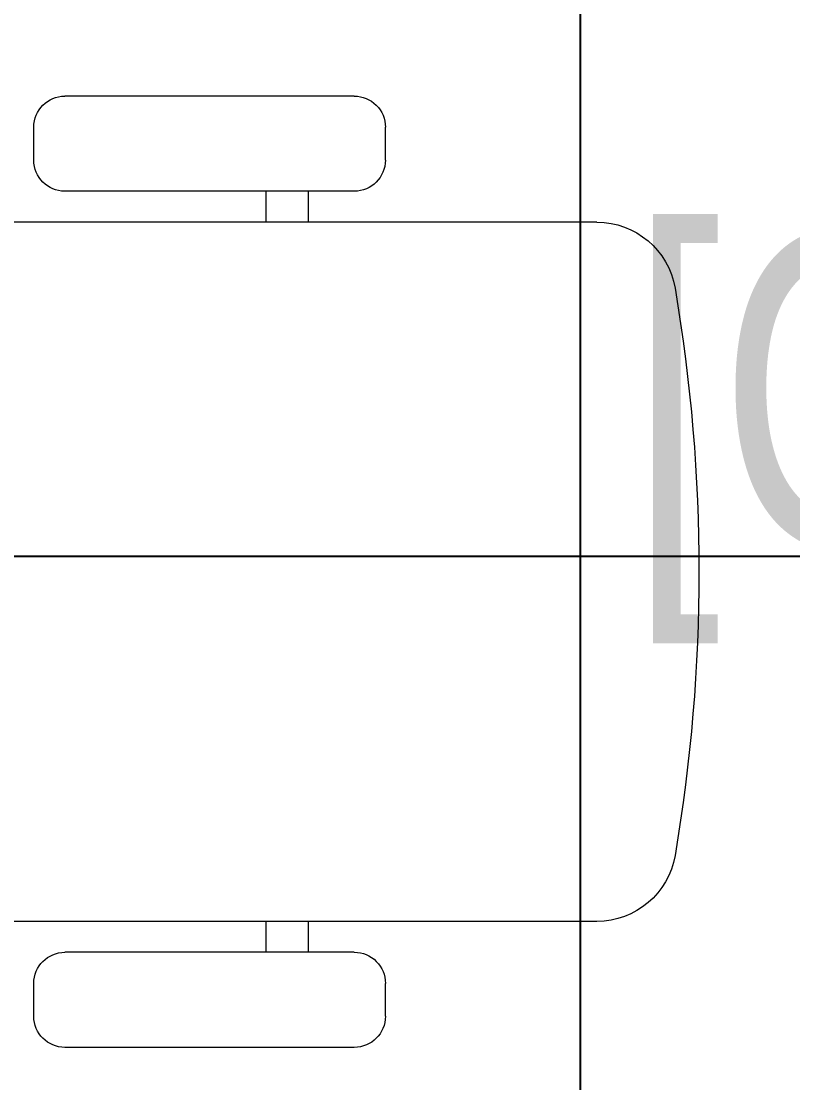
# Model space of a CAD drawing. Extents: x -178977 to 231842, y -29287 to 19916.
# Drawn here: x 20623 to 21110, y -5942 to -5273 of the extents above; entities that cross this region are included whole.
import ezdxf

# ---------------------------------------------------------------- set-up
doc = ezdxf.new("R2010")
doc.units = 0
doc.header["$LTSCALE"] = 0.25
doc.linetypes.add('DASHDOT', pattern=[25.4, 12.7, -6.35, 0, -6.35])
for name, color, linetype, lineweight in [('01-First Floor-FUR$0$72_EGR_BASE_TEXT', 252, 'Continuous', 5), ('01-First Floor-FUR$0$LOADING', 253, 'Continuous', 5), ('01-First Floor-FUR$0$NEW Wall', 166, 'Continuous', 5), ('E-LITE-CLNG-CNDT', 6, 'DASHDOT', 35)]:
    doc.layers.add(name, color=color, linetype=linetype, lineweight=lineweight)
doc.layers.add('01-First Floor-FUR$0$FALSE CEILING', color=251, linetype='Continuous')
doc.styles.add('01-First Floor-FUR$0$X3G_ENTITY_9F38', font='swisscl.ttf', dxfattribs={"height": 0.2})

# ---------------------------------------------------------------- blocks, each defined once
blk = doc.blocks.new('*X285')
at = {"color": 0}
for p, q in [((5, 3), (5, 3)), ((5, 3), (5, 3)), ((5, 3), (5, 3)), ((5, 3), (5, 3)), ((5, 3), (5, 3)), ((5, 3), (5, 3)), ((5, 3), (5, 3)), ((5, 3), (5, 3)), ((5, 3), (5, 3)), ((5, 3), (5, 3)), ((5, 3), (5, 3)), ((5, 3), (5, 3)), ((5, 3), (5, 3)), ((5, 3), (5, 3)), ((5, 3), (5, 3)), ((5, 3), (5, 3)), ((5, 3), (5, 3)), ((5, 3), (5, 3)), ((5, 3), (5, 3)), ((5, 3), (5, 3)), ((5, 3), (5, 3)), ((5, 3), (5, 3)), ((5, 3), (5, 3)), ((5, 3), (5, 3)), ((5, 3), (5, 3)), ((5, 3), (5, 3)), ((5, 3), (5, 3)), ((5, 3), (5, 3)), ((5, 3), (5, 3)), ((5, 3), (5, 3)), ((5, 3), (5, 3)), ((5, 3), (5, 3)), ((5, 3), (5, 3)), ((5, 3), (5, 3)), ((5, 3), (5, 3)), ((5, 3), (5, 3)), ((5, 3), (5, 3)), ((5, 3), (5, 3)), ((5, 3), (5, 3)), ((5, 3), (5, 3)), ((5, 3), (5, 3)), ((5, 3), (5, 3)), ((5, 3), (5, 3)), ((5, 3), (5, 3)), ((5, 3), (5, 3)), ((5, 3), (5, 3)), ((5, 3), (5, 3)), ((5, 3), (5, 3)), ((5, 3), (5, 3)), ((5, 3), (5, 3)), ((5, 3), (5, 3)), ((5, 3), (5, 3)), ((5, 3), (5, 3)), ((5, 3), (5, 3)), ((5, 3), (5, 3)), ((5, 3), (5, 3)), ((5, 3), (5, 3)), ((5, 3), (5, 3)), ((5, 3), (5, 3)), ((5, 3), (5, 3)), ((5, 3), (5, 3)), ((5, 3), (5, 3)), ((5, 3), (5, 3)), ((5, 3), (5, 3)), ((5, 3), (5, 3)), ((5, 3), (5, 3)), ((6, 3), (5, 3)), ((5, 3), (5, 3)), ((6, 3), (5, 3)), ((5, 3), (5, 3)), ((6, 3), (5, 3)), ((5, 3), (5, 3)), ((6, 3), (5, 3)), ((5, 3), (5, 3)), ((5, 3), (5, 3)), ((5, 3), (5, 3)), ((5, 3), (5, 3)), ((5, 3), (5, 3)), ((5, 3), (5, 3)), ((5, 3), (5, 3)), ((5, 3), (5, 3)), ((5, 3), (5, 3)), ((5, 3), (5, 3)), ((5, 3), (5, 3)), ((5, 3), (5, 3)), ((5, 3), (5, 3)), ((5, 3), (5, 3)), ((5, 3), (5, 3)), ((5, 3), (5, 3)), ((5, 3), (5, 3)), ((5, 3), (5, 3)), ((5, 3), (5, 3)), ((5, 3), (5, 3)), ((5, 3), (5, 3)), ((5, 3), (5, 3)), ((5, 3), (5, 3)), ((6, 3), (6, 3)), ((6, 3), (6, 3)), ((6, 3), (6, 3)), ((6, 3), (6, 3)), ((6, 3), (6, 3)), ((6, 3), (6, 3)), ((6, 3), (6, 3)), ((6, 3), (6, 3)), ((6, 3), (6, 3)), ((6, 3), (6, 3)), ((6, 3), (6, 3)), ((6, 3), (6, 3)), ((6, 3), (6, 3)), ((6, 3), (6, 3)), ((6, 3), (6, 3)), ((6, 3), (6, 3)), ((6, 3), (6, 3)), ((6, 3), (6, 3)), ((6, 3), (6, 3)), ((6, 3), (6, 3)), ((6, 3), (6, 3)), ((6, 3), (6, 3)), ((6, 3), (6, 3)), ((6, 3), (6, 3)), ((6, 3), (6, 3)), ((6, 3), (6, 3)), ((6, 3), (6, 3)), ((6, 3), (6, 3)), ((6, 3), (6, 3)), ((6, 3), (6, 3)), ((6, 3), (6, 3)), ((6, 3), (6, 3)), ((6, 3), (6, 3)), ((6, 3), (6, 3)), ((6, 3), (6, 3)), ((6, 3), (6, 3)), ((6, 3), (6, 3)), ((6, 3), (6, 3)), ((6, 3), (6, 3)), ((6, 3), (6, 3)), ((6, 3), (6, 3)), ((6, 3), (6, 3)), ((6, 3), (6, 3)), ((6, 3), (6, 3)), ((6, 3), (6, 3)), ((6, 3), (6, 3)), ((6, 3), (6, 3)), ((6, 3), (6, 3)), ((6, 3), (6, 3)), ((6, 3), (6, 3)), ((6, 3), (6, 3)), ((6, 3), (6, 3)), ((6, 3), (6, 3)), ((6, 3), (6, 3)), ((6, 3), (6, 3)), ((6, 3), (6, 3)), ((6, 3), (6, 3)), ((6, 3), (6, 3)), ((6, 3), (6, 3)), ((6, 3), (6, 3)), ((6, 3), (6, 3)), ((6, 3), (6, 3)), ((6, 3), (6, 3)), ((6, 3), (6, 3)), ((6, 3), (6, 3)), ((6, 3), (6, 3)), ((6, 3), (6, 3)), ((6, 3), (6, 3)), ((6, 3), (6, 3)), ((6, 3), (6, 3)), ((6, 3), (6, 3)), ((6, 3), (6, 3)), ((6, 3), (6, 3)), ((6, 3), (6, 3)), ((6, 3), (6, 3)), ((6, 3), (6, 3)), ((6, 3), (6, 3)), ((6, 3), (6, 3)), ((6, 3), (6, 3)), ((6, 3), (6, 3)), ((6, 3), (6, 3)), ((6, 3), (6, 3)), ((6, 3), (6, 3)), ((6, 3), (6, 3)), ((6, 3), (6, 3)), ((6, 3), (6, 3)), ((6, 3), (6, 3)), ((6, 3), (6, 3)), ((6, 3), (6, 3)), ((6, 3), (6, 3)), ((6, 3), (6, 3)), ((6, 3), (6, 3)), ((6, 3), (6, 3)), ((6, 3), (6, 3)), ((6, 3), (6, 3)), ((6, 3), (6, 3)), ((6, 3), (6, 3)), ((6, 3), (6, 3)), ((6, 3), (6, 3)), ((6, 3), (6, 3)), ((6, 3), (6, 3)), ((6, 3), (6, 3)), ((6, 3), (6, 3)), ((6, 3), (6, 3)), ((6, 3), (6, 3)), ((6, 3), (6, 3)), ((6, 3), (6, 3)), ((6, 3), (6, 3)), ((6, 3), (6, 3)), ((6, 3), (6, 3)), ((6, 3), (6, 3)), ((6, 3), (6, 3)), ((6, 3), (6, 3)), ((6, 3), (6, 3)), ((6, 3), (6, 3)), ((6, 3), (6, 3)), ((6, 3), (6, 3)), ((6, 3), (6, 3)), ((6, 3), (6, 3)), ((6, 3), (6, 3)), ((6, 3), (6, 3)), ((6, 3), (6, 3)), ((6, 3), (6, 3)), ((6, 3), (6, 3)), ((6, 3), (6, 3)), ((6, 3), (6, 3)), ((6, 3), (6, 3)), ((6, 3), (6, 3)), ((6, 3), (6, 3)), ((6, 3), (6, 3)), ((6, 3), (6, 3)), ((6, 3), (6, 3)), ((6, 3), (6, 3)), ((6, 3), (6, 3)), ((6, 3), (6, 3)), ((6, 3), (6, 3)), ((6, 3), (6, 3)), ((6, 3), (6, 3)), ((6, 3), (6, 3)), ((6, 3), (6, 3)), ((6, 3), (6, 3)), ((6, 3), (6, 3)), ((6, 3), (6, 3)), ((6, 3), (6, 3)), ((6, 3), (6, 3)), ((6, 3), (6, 3)), ((6, 3), (6, 3)), ((6, 3), (6, 3)), ((6, 3), (6, 3)), ((6, 3), (6, 3)), ((6, 3), (6, 3)), ((6, 3), (6, 3)), ((6, 3), (6, 3)), ((6, 3), (6, 3)), ((6, 3), (6, 3)), ((6, 3), (6, 3)), ((6, 3), (6, 3)), ((6, 3), (6, 3)), ((6, 3), (6, 3)), ((6, 3), (6, 3)), ((6, 3), (6, 3)), ((6, 3), (6, 3)), ((6, 3), (6, 3)), ((6, 3), (6, 3)), ((6, 3), (6, 3)), ((6, 3), (6, 3)), ((6, 3), (6, 3)), ((6, 3), (6, 3)), ((6, 3), (6, 3)), ((6, 3), (6, 3)), ((6, 3), (6, 3)), ((6, 3), (6, 3)), ((6, 3), (6, 3)), ((6, 3), (6, 3)), ((6, 3), (6, 3)), ((6, 3), (6, 3)), ((6, 3), (6, 3)), ((6, 3), (6, 3)), ((6, 3), (6, 3)), ((6, 3), (6, 3)), ((6, 3), (6, 3)), ((6, 3), (6, 3)), ((6, 3), (6, 3)), ((6, 3), (6, 3)), ((6, 3), (6, 3)), ((6, 3), (6, 3)), ((6, 3), (6, 3)), ((6, 3), (6, 3)), ((6, 3), (6, 3)), ((6, 3), (6, 3)), ((6, 3), (6, 3)), ((6, 3), (6, 3)), ((6, 3), (6, 3)), ((6, 3), (6, 3)), ((6, 3), (6, 3)), ((6, 3), (6, 3)), ((6, 3), (6, 3)), ((6, 3), (6, 3)), ((6, 3), (6, 3)), ((6, 3), (6, 3)), ((6, 3), (6, 3)), ((6, 3), (6, 3)), ((6, 3), (6, 3)), ((6, 3), (6, 3)), ((6, 3), (5, 3)), ((6, 3), (5, 3)), ((6, 3), (5, 3)), ((6, 3), (5, 3)), ((6, 3), (5, 3)), ((6, 3), (6, 3)), ((6, 3), (6, 3)), ((6, 3), (6, 3)), ((6, 3), (6, 3)), ((6, 3), (6, 3)), ((6, 3), (6, 3)), ((6, 3), (6, 3)), ((6, 3), (6, 3)), ((6, 3), (6, 3)), ((6, 3), (6, 3)), ((6, 3), (6, 3)), ((6, 3), (6, 3)), ((6, 3), (6, 3)), ((6, 3), (6, 3)), ((6, 3), (6, 3)), ((6, 3), (6, 3)), ((6, 3), (6, 3)), ((6, 3), (6, 3)), ((6, 3), (6, 3)), ((6, 3), (6, 3)), ((6, 3), (6, 3)), ((6, 3), (6, 3)), ((6, 3), (6, 3)), ((6, 3), (6, 3)), ((6, 3), (6, 3)), ((6, 3), (6, 3)), ((6, 3), (6, 3)), ((6, 3), (6, 3)), ((6, 3), (6, 3)), ((6, 3), (6, 3)), ((6, 3), (6, 3)), ((6, 3), (6, 3)), ((6, 3), (6, 3)), ((6, 3), (6, 3)), ((6, 3), (6, 3)), ((6, 3), (6, 3)), ((6, 3), (6, 3)), ((6, 3), (6, 3)), ((6, 3), (6, 3)), ((6, 3), (6, 3)), ((6, 3), (6, 3)), ((6, 3), (6, 3)), ((6, 3), (6, 3)), ((6, 3), (6, 3)), ((6, 3), (6, 3)), ((6, 3), (6, 3)), ((6, 3), (6, 3)), ((6, 3), (6, 3)), ((6, 3), (6, 3)), ((6, 3), (6, 3)), ((6, 3), (6, 3)), ((6, 3), (6, 3)), ((6, 3), (6, 3)), ((6, 3), (6, 3)), ((6, 3), (6, 3)), ((6, 3), (6, 3)), ((6, 3), (6, 3)), ((6, 3), (6, 3)), ((6, 3), (6, 3)), ((6, 3), (6, 3)), ((6, 3), (6, 3)), ((6, 3), (6, 3)), ((6, 3), (6, 3)), ((6, 3), (6, 3)), ((6, 3), (6, 3)), ((6, 3), (6, 3)), ((6, 3), (6, 3)), ((6, 3), (6, 3)), ((6, 3), (6, 3)), ((6, 3), (6, 3)), ((6, 3), (6, 3)), ((6, 3), (6, 3)), ((6, 3), (6, 3)), ((6, 3), (6, 3)), ((6, 3), (6, 3)), ((6, 3), (6, 3)), ((6, 3), (6, 3)), ((6, 3), (6, 3)), ((6, 3), (6, 3)), ((6, 3), (6, 3)), ((6, 3), (6, 3)), ((6, 3), (6, 3)), ((6, 3), (6, 3)), ((6, 3), (6, 3)), ((6, 3), (6, 3)), ((6, 3), (6, 3)), ((6, 3), (6, 3)), ((6, 3), (6, 3)), ((6, 3), (6, 3)), ((6, 3), (6, 3)), ((6, 3), (6, 3)), ((6, 3), (6, 3)), ((6, 3), (6, 3)), ((6, 3), (6, 3)), ((6, 3), (6, 3)), ((6, 3), (6, 3)), ((6, 3), (6, 3)), ((6, 3), (6, 3)), ((6, 3), (6, 3)), ((6, 3), (6, 3)), ((6, 3), (6, 3)), ((6, 3), (6, 3)), ((6, 3), (6, 3)), ((6, 3), (6, 3)), ((6, 3), (6, 3)), ((6, 3), (6, 3)), ((6, 3), (6, 3)), ((6, 3), (6, 3)), ((6, 3), (6, 3)), ((6, 3), (6, 3)), ((6, 3), (6, 3)), ((6, 3), (6, 3)), ((6, 3), (6, 3)), ((6, 3), (6, 3)), ((6, 3), (6, 3)), ((6, 3), (6, 3)), ((6, 3), (6, 3)), ((6, 3), (6, 3)), ((6, 3), (6, 3)), ((6, 3), (6, 3)), ((6, 3), (6, 3)), ((6, 3), (6, 3)), ((6, 3), (6, 3)), ((6, 3), (6, 3)), ((6, 3), (6, 3)), ((6, 3), (6, 3)), ((6, 3), (6, 3)), ((6, 3), (6, 3)), ((6, 3), (6, 3)), ((6, 3), (6, 3)), ((6, 3), (6, 3)), ((6, 3), (6, 3)), ((6, 3), (6, 3)), ((6, 3), (6, 3)), ((6, 3), (6, 3)), ((6, 3), (6, 3)), ((6, 3), (6, 3)), ((6, 3), (6, 3)), ((6, 3), (6, 3)), ((6, 3), (6, 3)), ((6, 3), (6, 3)), ((6, 3), (6, 3)), ((6, 3), (6, 3)), ((6, 3), (6, 3)), ((6, 3), (6, 3)), ((6, 3), (6, 3)), ((6, 3), (6, 3)), ((6, 3), (6, 3)), ((6, 3), (6, 3)), ((6, 3), (6, 3)), ((6, 3), (6, 3)), ((6, 3), (6, 3)), ((6, 3), (6, 3)), ((6, 3), (6, 3)), ((6, 3), (6, 3)), ((6, 3), (6, 3)), ((6, 3), (6, 3)), ((6, 3), (6, 3)), ((6, 3), (6, 3)), ((6, 3), (6, 3)), ((6, 3), (6, 3)), ((6, 3), (6, 3)), ((6, 3), (6, 3)), ((6, 3), (6, 3)), ((6, 3), (6, 3)), ((6, 3), (6, 3)), ((6, 3), (6, 3)), ((6, 3), (6, 3)), ((6, 3), (6, 3)), ((6, 3), (6, 3)), ((6, 3), (6, 3)), ((6, 3), (6, 3)), ((6, 3), (6, 3)), ((6, 3), (6, 3)), ((6, 3), (6, 3)), ((6, 3), (6, 3)), ((6, 3), (6, 3)), ((6, 3), (6, 3)), ((6, 3), (6, 3)), ((6, 3), (6, 3)), ((6, 3), (6, 3)), ((6, 3), (6, 3)), ((6, 3), (6, 3)), ((6, 3), (6, 3)), ((6, 3), (6, 3)), ((6, 3), (6, 3)), ((6, 3), (6, 3)), ((6, 3), (6, 3)), ((6, 3), (6, 3)), ((6, 3), (6, 3)), ((6, 3), (6, 3)), ((6, 3), (6, 3)), ((6, 3), (6, 3)), ((6, 3), (6, 3)), ((6, 3), (6, 3)), ((6, 3), (6, 3)), ((6, 3), (6, 3)), ((6, 3), (6, 3)), ((6, 3), (6, 3)), ((6, 3), (6, 3)), ((6, 3), (6, 3)), ((6, 3), (6, 3)), ((6, 3), (6, 3)), ((6, 3), (6, 3)), ((6, 3), (6, 3)), ((6, 3), (6, 3)), ((6, 3), (6, 3)), ((6, 3), (6, 3)), ((6, 3), (6, 3)), ((6, 3), (6, 3)), ((6, 3), (6, 3)), ((6, 3), (6, 3)), ((6, 3), (6, 3)), ((6, 3), (6, 3)), ((6, 3), (6, 3)), ((6, 3), (6, 3)), ((6, 3), (6, 3)), ((6, 3), (6, 3)), ((6, 3), (6, 3)), ((6, 3), (6, 3)), ((6, 3), (6, 3)), ((6, 3), (6, 3)), ((6, 3), (6, 3)), ((6, 3), (6, 3)), ((6, 3), (6, 3)), ((6, 3), (6, 3)), ((6, 3), (6, 3)), ((6, 3), (6, 3)), ((6, 3), (6, 3)), ((6, 3), (6, 3)), ((6, 3), (6, 3)), ((6, 3), (6, 3)), ((6, 3), (6, 3)), ((6, 3), (6, 3)), ((6, 3), (6, 3)), ((6, 3), (6, 3)), ((6, 3), (6, 3)), ((6, 3), (6, 3)), ((6, 3), (6, 3)), ((6, 3), (6, 3)), ((6, 3), (6, 3)), ((6, 3), (6, 3)), ((6, 3), (6, 3)), ((6, 3), (6, 3)), ((6, 3), (6, 3)), ((6, 3), (6, 3)), ((6, 3), (6, 3)), ((6, 3), (6, 3)), ((6, 3), (6, 3)), ((6, 3), (6, 3)), ((6, 3), (6, 3)), ((6, 3), (6, 3)), ((6, 3), (6, 3)), ((6, 3), (6, 3)), ((6, 3), (6, 3)), ((6, 3), (6, 3)), ((6, 3), (6, 3)), ((6, 3), (6, 3)), ((6, 3), (6, 3)), ((6, 3), (6, 3)), ((6, 3), (6, 3)), ((6, 3), (6, 3)), ((6, 3), (6, 3)), ((6, 3), (6, 3)), ((6, 3), (6, 3)), ((6, 3), (6, 3)), ((6, 3), (6, 3)), ((6, 3), (6, 3)), ((6, 3), (6, 3)), ((6, 3), (6, 3)), ((6, 3), (6, 3)), ((6, 3), (6, 3)), ((6, 3), (6, 3)), ((6, 3), (6, 3)), ((6, 3), (6, 3)), ((6, 3), (6, 3)), ((6, 3), (6, 3)), ((6, 3), (6, 3)), ((6, 3), (6, 3)), ((6, 3), (6, 3)), ((6, 3), (6, 3)), ((6, 3), (6, 3)), ((6, 3), (6, 3)), ((6, 3), (6, 3)), ((6, 3), (6, 3)), ((6, 3), (6, 3)), ((6, 3), (6, 3)), ((6, 3), (6, 3)), ((6, 3), (6, 3)), ((6, 3), (6, 3)), ((6, 3), (6, 3)), ((6, 3), (6, 3)), ((6, 3), (6, 3)), ((6, 3), (6, 3)), ((6, 3), (6, 3)), ((6, 3), (6, 3)), ((6, 3), (6, 3)), ((6, 3), (6, 3)), ((6, 3), (6, 3)), ((6, 3), (6, 3)), ((6, 3), (6, 3)), ((6, 3), (6, 3)), ((6, 3), (6, 3)), ((6, 3), (6, 3)), ((6, 3), (6, 3)), ((6, 3), (6, 3)), ((6, 3), (6, 3)), ((6, 3), (6, 3)), ((6, 3), (6, 3)), ((6, 3), (6, 3)), ((6, 3), (6, 3)), ((6, 3), (6, 3)), ((6, 3), (6, 3)), ((6, 3), (6, 3)), ((6, 3), (6, 3)), ((6, 3), (6, 3)), ((6, 3), (6, 3))]:
    blk.add_line(p, q, dxfattribs=at)
blk = doc.blocks.new('*X286')
at = {"color": 0}
for p, q in [((13, 1), (13, 1)), ((13, 1), (13, 1)), ((13, 1), (13, 1)), ((13, 1), (13, 1)), ((13, 1), (13, 1)), ((13, 1), (13, 1)), ((13, 1), (13, 1)), ((13, 1), (13, 1)), ((13, 1), (13, 1)), ((13, 1), (13, 1)), ((13, 1), (13, 1)), ((13, 1), (13, 1)), ((13, 1), (13, 1)), ((13, 1), (13, 1)), ((13, 1), (13, 1)), ((13, 1), (14, 1)), ((13, 1), (14, 1)), ((13, 1), (14, 1)), ((13, 1), (13, 1)), ((13, 1), (13, 1)), ((13, 1), (13, 1)), ((13, 1), (13, 1)), ((13, 1), (13, 1)), ((13, 1), (13, 1)), ((13, 1), (13, 1)), ((13, 1), (13, 1)), ((13, 1), (13, 1)), ((13, 1), (13, 1)), ((13, 1), (13, 1)), ((13, 1), (13, 1)), ((13, 1), (13, 1)), ((13, 1), (13, 1)), ((13, 1), (13, 1)), ((13, 1), (13, 1)), ((13, 1), (13, 1)), ((13, 1), (13, 1)), ((13, 1), (13, 1)), ((13, 1), (13, 1)), ((13, 1), (13, 1)), ((13, 1), (13, 1)), ((13, 1), (13, 1)), ((13, 1), (13, 1)), ((13, 1), (13, 1)), ((13, 1), (13, 1)), ((13, 1), (13, 1)), ((13, 1), (13, 1)), ((13, 1), (13, 1)), ((13, 1), (13, 1)), ((13, 1), (13, 1)), ((13, 1), (13, 1)), ((13, 1), (13, 1)), ((13, 1), (13, 1)), ((13, 1), (13, 1)), ((13, 1), (13, 1)), ((13, 1), (13, 1)), ((13, 1), (13, 1)), ((13, 1), (13, 1)), ((13, 1), (13, 1)), ((13, 1), (13, 1)), ((13, 1), (13, 1)), ((13, 1), (13, 1)), ((13, 1), (13, 1)), ((13, 1), (13, 1)), ((13, 1), (13, 1)), ((13, 1), (13, 1)), ((13, 1), (13, 1)), ((13, 1), (13, 1)), ((13, 1), (13, 1)), ((13, 1), (13, 1)), ((13, 1), (13, 1)), ((13, 1), (13, 1)), ((13, 1), (13, 1)), ((13, 1), (13, 1)), ((13, 1), (13, 1)), ((13, 1), (13, 1)), ((13, 1), (13, 1)), ((13, 1), (13, 1)), ((13, 1), (13, 1)), ((13, 1), (13, 1)), ((13, 1), (13, 1)), ((13, 1), (13, 1)), ((13, 1), (13, 1)), ((13, 1), (13, 1)), ((13, 1), (13, 1)), ((13, 1), (13, 1)), ((13, 1), (13, 1)), ((13, 1), (13, 1)), ((13, 1), (13, 1)), ((13, 1), (13, 1)), ((13, 1), (13, 1)), ((13, 1), (13, 1)), ((13, 1), (13, 1)), ((13, 1), (13, 1)), ((13, 1), (13, 1)), ((13, 1), (13, 1)), ((13, 1), (13, 1)), ((13, 1), (13, 1)), ((13, 1), (13, 1)), ((13, 1), (13, 1)), ((13, 1), (13, 1)), ((13, 1), (13, 1)), ((13, 1), (13, 1)), ((13, 1), (13, 1)), ((13, 1), (13, 1)), ((13, 1), (13, 1)), ((13, 1), (13, 1)), ((13, 1), (13, 1)), ((13, 1), (13, 1)), ((13, 1), (13, 1)), ((13, 1), (13, 1)), ((13, 1), (13, 1)), ((13, 1), (13, 1)), ((13, 1), (13, 1)), ((13, 1), (13, 1)), ((13, 1), (13, 1)), ((13, 1), (13, 1)), ((13, 1), (13, 1)), ((13, 1), (13, 1)), ((13, 1), (13, 1)), ((13, 1), (13, 1)), ((13, 1), (13, 1)), ((13, 1), (13, 1)), ((13, 1), (13, 1)), ((13, 1), (14, 1)), ((13, 0), (13, 0)), ((13, 0), (13, 0)), ((13, 0), (13, 0)), ((13, 0), (13, 0)), ((13, 0), (13, 0)), ((13, 0), (13, 0)), ((13, 0), (13, 0)), ((13, 0), (13, 0)), ((13, 0), (13, 0)), ((13, 0), (13, 0)), ((13, 0), (13, 0)), ((13, 0), (13, 0)), ((13, 0), (13, 0)), ((13, 0), (13, 0)), ((13, 0), (13, 0)), ((13, 0), (13, 0)), ((13, 0), (13, 0)), ((13, 0), (13, 0)), ((13, 0), (13, 0)), ((13, 0), (13, 0)), ((13, 0), (13, 0)), ((13, 0), (13, 0)), ((13, 0), (13, 0)), ((13, 0), (13, 0)), ((13, 0), (13, 0)), ((13, 0), (13, 0)), ((13, 0), (13, 0)), ((13, 0), (13, 0)), ((13, 0), (13, 0)), ((13, 0), (13, 0)), ((13, 0), (13, 0)), ((13, 0), (13, 0)), ((13, 0), (13, 0)), ((13, 0), (13, 0)), ((13, 0), (13, 0)), ((13, 0), (13, 0)), ((13, 0), (13, 0)), ((13, 0), (13, 0)), ((13, 0), (13, 0)), ((13, 0), (13, 0)), ((13, 0), (13, 0)), ((13, 0), (13, 0)), ((13, 0), (13, 0)), ((13, 0), (13, 0)), ((13, 0), (13, 0)), ((13, 0), (13, 0)), ((13, 0), (13, 0)), ((13, 0), (13, 0)), ((13, 0), (14, 0)), ((13, 0), (14, 0)), ((13, 0), (13, 0)), ((13, 0), (14, 0)), ((14, 1), (14, 1)), ((14, 1), (14, 1)), ((14, 1), (14, 1)), ((14, 1), (14, 1)), ((14, 1), (14, 1)), ((14, 1), (14, 1)), ((14, 1), (14, 1)), ((14, 1), (14, 1)), ((14, 1), (14, 1)), ((14, 1), (14, 1)), ((14, 1), (14, 1)), ((14, 1), (14, 1)), ((14, 1), (14, 1)), ((14, 1), (14, 1)), ((14, 1), (14, 1)), ((14, 1), (14, 1)), ((14, 1), (14, 1)), ((14, 1), (14, 1)), ((14, 1), (14, 1)), ((14, 1), (14, 1)), ((14, 1), (14, 1)), ((14, 1), (14, 1)), ((14, 1), (14, 1)), ((14, 1), (14, 1)), ((14, 1), (14, 1)), ((14, 1), (14, 1)), ((14, 1), (14, 1)), ((14, 1), (14, 1)), ((14, 1), (14, 1)), ((14, 1), (14, 1)), ((14, 1), (14, 1)), ((14, 1), (14, 1)), ((14, 1), (14, 1)), ((14, 1), (14, 1)), ((14, 1), (14, 1)), ((14, 1), (14, 1)), ((14, 1), (14, 1)), ((14, 1), (14, 1)), ((14, 1), (14, 1)), ((14, 1), (14, 1)), ((14, 1), (14, 1)), ((14, 1), (14, 1)), ((14, 1), (14, 1)), ((14, 1), (14, 1)), ((14, 1), (14, 1)), ((14, 1), (14, 1)), ((14, 1), (14, 1)), ((14, 1), (14, 1)), ((14, 1), (14, 1)), ((14, 1), (14, 1)), ((14, 1), (14, 1)), ((14, 1), (14, 1)), ((14, 1), (14, 1)), ((14, 1), (14, 1)), ((14, 1), (14, 1)), ((14, 1), (14, 1)), ((14, 1), (14, 1)), ((14, 1), (14, 1)), ((14, 1), (14, 1)), ((14, 1), (14, 1)), ((14, 1), (14, 1)), ((14, 1), (14, 1)), ((14, 1), (14, 1)), ((14, 1), (14, 1)), ((14, 1), (14, 1)), ((14, 1), (14, 1)), ((14, 1), (14, 1)), ((14, 1), (14, 1)), ((14, 1), (14, 1)), ((14, 1), (14, 1)), ((14, 1), (14, 1)), ((14, 1), (14, 1)), ((14, 1), (14, 1)), ((14, 1), (14, 1)), ((14, 1), (14, 1)), ((14, 1), (14, 1)), ((14, 1), (14, 1)), ((14, 1), (14, 1)), ((14, 1), (14, 1)), ((14, 1), (14, 1)), ((14, 1), (14, 1)), ((14, 1), (14, 1)), ((14, 1), (14, 1)), ((14, 1), (14, 1)), ((14, 1), (14, 1)), ((14, 1), (14, 1)), ((14, 1), (14, 1)), ((14, 1), (14, 1)), ((14, 1), (14, 1)), ((14, 1), (14, 1)), ((14, 1), (14, 1)), ((14, 1), (14, 1)), ((14, 1), (14, 1)), ((14, 1), (14, 1)), ((14, 0), (14, 0)), ((14, 0), (14, 0)), ((14, 0), (14, 0)), ((14, 0), (14, 0)), ((14, 0), (14, 0)), ((14, 0), (14, 0)), ((14, 0), (14, 0)), ((14, 0), (14, 0)), ((14, 0), (14, 0)), ((14, 0), (14, 0)), ((14, 0), (14, 0)), ((14, 0), (14, 0)), ((14, 0), (14, 0)), ((14, 0), (14, 0)), ((14, 0), (14, 0)), ((14, 0), (14, 0)), ((14, 0), (14, 0)), ((14, 0), (14, 0)), ((14, 0), (14, 0)), ((14, 0), (14, 0)), ((14, 0), (14, 0)), ((14, 0), (14, 0)), ((14, 0), (14, 0)), ((14, 0), (14, 0)), ((14, 0), (14, 0)), ((14, 0), (14, 0)), ((14, 0), (14, 0)), ((14, 0), (14, 0)), ((14, 0), (14, 0)), ((14, 0), (14, 0)), ((14, 0), (14, 0)), ((14, 0), (14, 0)), ((14, 0), (14, 0)), ((14, 0), (14, 0)), ((14, 0), (14, 0)), ((14, 0), (14, 0)), ((14, 0), (14, 0)), ((14, 0), (14, 0)), ((14, 0), (14, 0)), ((14, 0), (14, 0)), ((14, 0), (14, 0)), ((14, 0), (14, 0)), ((14, 0), (14, 0)), ((14, 0), (14, 0)), ((14, 0), (14, 0)), ((14, 0), (14, 0)), ((14, 0), (14, 0)), ((14, 0), (14, 0)), ((13, 0), (13, 0)), ((13, 0), (14, 0)), ((13, 0), (13, 0)), ((13, 0), (14, 0)), ((13, 0), (13, 0)), ((13, 0), (14, 0)), ((13, 0), (13, 0)), ((13, 0), (13, 0)), ((13, 0), (13, 0)), ((13, 0), (13, 0)), ((13, 0), (14, 0)), ((13, 0), (13, 0)), ((13, 0), (14, 0)), ((13, 0), (13, 0)), ((13, 0), (14, 0)), ((13, 0), (13, 0)), ((13, 0), (14, 0)), ((13, 0), (13, 0)), ((13, 0), (14, 0)), ((13, 0), (13, 0)), ((13, 0), (14, 0)), ((13, 0), (13, 0)), ((13, 0), (14, 0)), ((13, 0), (13, 0)), ((13, 0), (13, 0)), ((13, 0), (13, 0)), ((13, 0), (14, 0)), ((13, 0), (13, 0)), ((13, 0), (14, 0)), ((13, 0), (13, 0)), ((13, 0), (14, 0)), ((13, 0), (13, 0)), ((13, 0), (14, 0)), ((13, 0), (13, 0)), ((13, 0), (13, 0)), ((13, 0), (13, 0)), ((13, 0), (13, 0)), ((13, 0), (13, 0)), ((13, 0), (13, 0)), ((13, 0), (13, 0)), ((13, 0), (13, 0)), ((13, 0), (13, 0)), ((13, 0), (13, 0)), ((13, 0), (13, 0)), ((13, 0), (13, 0)), ((13, 0), (13, 0)), ((13, 0), (13, 0)), ((13, 0), (13, 0)), ((13, 0), (13, 0)), ((13, 0), (13, 0)), ((13, 0), (13, 0)), ((13, 0), (13, 0)), ((13, 0), (13, 0)), ((13, 0), (13, 0)), ((13, 0), (13, 0)), ((13, 0), (13, 0)), ((13, 0), (13, 0)), ((13, 0), (13, 0)), ((13, 0), (13, 0)), ((13, 0), (13, 0)), ((13, 0), (13, 0)), ((13, 0), (13, 0)), ((13, 0), (13, 0)), ((13, 0), (13, 0)), ((13, -1), (13, -1)), ((13, -1), (13, -1)), ((13, -1), (13, -1)), ((13, -1), (13, -1)), ((13, -1), (13, -1)), ((13, -1), (14, -1)), ((13, -1), (13, -1)), ((14, 0), (14, 0)), ((14, 0), (14, 0)), ((14, 0), (14, 0)), ((14, 0), (14, 0)), ((14, 0), (14, 0)), ((14, 0), (14, 0)), ((14, 0), (14, 0)), ((14, 0), (14, 0)), ((14, 0), (14, 0)), ((14, 0), (14, 0)), ((14, 0), (14, 0)), ((14, 0), (14, 0)), ((14, 0), (14, 0)), ((14, 0), (14, 0)), ((14, 0), (14, 0)), ((13, 0), (14, 0)), ((14, 0), (14, 0)), ((14, 0), (14, 0)), ((14, 0), (14, 0)), ((14, 0), (14, 0)), ((14, 0), (14, 0)), ((14, 0), (14, 0)), ((14, 0), (14, 0)), ((14, 0), (14, 0)), ((14, 0), (14, 0)), ((14, 0), (14, 0)), ((14, 0), (14, 0)), ((14, 0), (14, 0)), ((14, 0), (14, 0)), ((14, 0), (14, 0)), ((14, 0), (14, 0)), ((14, 0), (14, 0)), ((14, 0), (14, 0)), ((14, 0), (14, 0)), ((14, 0), (14, 0)), ((14, 0), (14, 0)), ((14, 0), (14, 0)), ((14, 0), (14, 0)), ((14, 0), (14, 0)), ((14, 0), (14, 0)), ((14, 0), (14, 0)), ((14, 0), (14, 0)), ((14, 0), (14, 0)), ((14, 0), (14, 0)), ((14, 0), (14, 0)), ((14, 0), (14, 0)), ((14, 0), (14, 0)), ((14, 0), (14, 0)), ((14, 0), (14, 0)), ((14, 0), (14, 0)), ((14, -1), (14, -1)), ((14, -1), (14, -1)), ((14, -1), (14, -1)), ((14, -1), (14, -1)), ((14, -1), (14, -1))]:
    blk.add_line(p, q, dxfattribs=at)
blk = doc.blocks.new('01-First Floor-FUR$0$GF21018-P')
at = {"color": 0}
for p, q in [((-0.2207, 0.47563), (-0.2207, 0.0675)), ((0.22049, 0.47563), (0.22049, 0.0675)), ((-0.2806, 0.34221), (-0.25983, 0.34221)), ((0.25963, 0.34221), (0.2804, 0.34221)), ((-0.30021, 0.32259), (-0.30021, 0.14)), ((-0.24021, 0.32259), (-0.24021, 0.14)), ((0.24001, 0.32259), (0.24001, 0.14)), ((0.30001, 0.32259), (0.30001, 0.14)), ((-0.24021, 0.29372), (-0.2207, 0.29372)), ((0.22049, 0.29372), (0.24001, 0.29372)), ((-0.24021, 0.26708), (-0.2207, 0.26708)), ((0.22049, 0.26708), (0.24001, 0.26708)), ((-0.2806, 0.12039), (-0.25983, 0.12039)), ((0.25963, 0.12039), (0.2804, 0.12039))]:
    blk.add_line(p, q, dxfattribs=at)
for points in [[(0.24001, 0.29372), (0.24001, 0.29372), (0.24001, 0.29372), (0.24001, 0.29372), (0.24001, 0.29372), (0.24001, 0.29372), (0.24001, 0.29372), (0.24001, 0.29372), (0.24001, 0.29372), (0.24001, 0.29372), (0.24001, 0.29372), (0.24001, 0.29372), (0.24001, 0.29372), (0.24001, 0.29372), (0.24001, 0.29372), (0.24001, 0.29372), (0.24001, 0.29372), (0.24001, 0.29372), (0.24001, 0.29372), (0.24001, 0.29372), (0.24001, 0.29372), (0.24001, 0.29372), (0.24001, 0.29372), (0.24001, 0.29372), (0.24001, 0.29372), (0.24001, 0.29372), (0.24001, 0.29372), (0.24001, 0.29372), (0.24001, 0.29372), (0.24001, 0.29372), (0.24001, 0.29372), (0.24001, 0.29372), (0.24001, 0.29372), (0.24001, 0.29372), (0.24001, 0.29372), (0.24001, 0.29372), (0.24001, 0.29372), (0.24001, 0.29372), (0.24001, 0.29372), (0.24001, 0.29372), (0.24001, 0.29372), (0.24001, 0.29372), (0.24001, 0.29372), (0.24001, 0.29372), (0.24001, 0.29372), (0.24001, 0.29372), (0.24001, 0.29372), (0.24001, 0.29372), (0.24001, 0.29372), (0.24001, 0.29372), (0.24001, 0.29372), (0.24001, 0.29372), (0.24001, 0.29372), (0.24001, 0.29372), (0.24001, 0.29372), (0.24001, 0.29372), (0.24001, 0.29372), (0.24001, 0.29372), (0.24001, 0.29372), (0.24001, 0.29372), (0.24001, 0.29372), (0.24001, 0.29372), (0.24001, 0.29372), (0.24001, 0.29372), (0.24001, 0.29372), (0.24001, 0.29372), (0.24001, 0.29372), (0.24001, 0.29372), (0.24001, 0.29372), (0.24001, 0.29372), (0.24001, 0.29372), (0.24001, 0.29372), (0.24001, 0.29372), (0.24001, 0.29372), (0.24001, 0.29372), (0.24001, 0.29372), (0.24001, 0.29372), (0.24001, 0.29372), (0.24001, 0.29372), (0.24001, 0.29372), (0.24001, 0.29372), (0.24001, 0.29372), (0.24001, 0.29372), (0.24001, 0.29372), (0.24001, 0.29372), (0.24001, 0.29372), (0.24001, 0.29372), (0.24001, 0.29372), (0.24001, 0.29372), (0.24001, 0.29372), (0.24001, 0.29372), (0.24001, 0.29372), (0.24001, 0.29372), (0.24001, 0.29372), (0.24001, 0.29372), (0.24001, 0.29372), (0.24001, 0.29372), (0.24001, 0.29372), (0.24001, 0.29372), (0.24001, 0.29372), (0.24001, 0.29372), (0.24001, 0.29372), (0.24001, 0.29372), (0.24001, 0.29372), (0.24001, 0.29372), (0.24001, 0.29372), (0.24001, 0.29372), (0.24001, 0.29372), (0.24001, 0.29372), (0.24001, 0.29372), (0.24001, 0.29372), (0.24001, 0.29372), (0.24001, 0.29372), (0.24001, 0.29372), (0.24001, 0.29372), (0.24001, 0.29372), (0.24001, 0.29372), (0.24001, 0.29372), (0.24001, 0.29372), (0.24001, 0.29372), (0.24001, 0.29372), (0.24001, 0.29372), (0.24001, 0.29372), (0.24001, 0.29372), (0.24001, 0.29372), (0.24001, 0.29372), (0.24001, 0.29372), (0.24001, 0.29372), (0.24001, 0.29372), (0.24001, 0.29372), (0.24001, 0.29372), (0.24001, 0.29372), (0.24001, 0.29372), (0.24001, 0.29372), (0.24001, 0.29372), (0.24001, 0.29372), (0.24001, 0.29372), (0.24001, 0.29372), (0.24001, 0.29372), (0.24001, 0.29372), (0.24001, 0.29372), (0.24001, 0.29372), (0.24001, 0.29372), (0.24001, 0.29372), (0.24001, 0.29372), (0.24001, 0.29372), (0.24001, 0.29372), (0.24001, 0.29372), (0.24001, 0.29372), (0.24001, 0.29372), (0.24001, 0.29372), (0.24001, 0.29372), (0.24001, 0.29372), (0.24001, 0.29372), (0.24001, 0.29372), (0.24001, 0.29372), (0.24001, 0.29372), (0.24001, 0.29372), (0.24001, 0.29372), (0.24001, 0.29372), (0.24001, 0.29372), (0.24001, 0.29372), (0.24001, 0.29372), (0.24001, 0.29372), (0.24001, 0.29372), (0.24001, 0.29372), (0.24001, 0.29372), (0.24001, 0.29372), (0.24001, 0.29372), (0.24001, 0.29372), (0.24001, 0.29372), (0.24001, 0.29372), (0.24001, 0.29372), (0.24001, 0.29372), (0.24001, 0.29372), (0.24001, 0.29372), (0.24001, 0.29372), (0.24001, 0.29372), (0.24001, 0.29372), (0.24001, 0.29372), (0.24001, 0.29372), (0.24001, 0.29372), (0.24001, 0.29372), (0.24001, 0.29372), (0.24001, 0.29372), (0.24001, 0.29372), (0.24001, 0.29372), (0.24001, 0.29372), (0.24001, 0.29372), (0.24001, 0.29372), (0.24001, 0.29372), (0.24001, 0.29372), (0.24001, 0.29372), (0.24001, 0.29372), (0.24001, 0.29372), (0.24001, 0.29372), (0.24001, 0.29372), (0.24001, 0.29372), (0.24001, 0.29372), (0.24001, 0.29372), (0.24001, 0.29372), (0.24001, 0.29372), (0.24001, 0.29372), (0.24001, 0.29372), (0.24001, 0.29372), (0.24001, 0.29372), (0.24001, 0.29372), (0.24001, 0.29372), (0.24001, 0.29372), (0.24001, 0.29372), (0.24001, 0.29372), (0.24001, 0.29372), (0.24001, 0.29372), (0.24001, 0.29372), (0.24001, 0.29372), (0.24001, 0.29372), (0.24001, 0.29372), (0.24001, 0.29372), (0.24001, 0.29372), (0.24001, 0.29372), (0.24001, 0.29372), (0.24001, 0.29372), (0.24001, 0.29372), (0.24001, 0.29372), (0.24001, 0.29372), (0.24001, 0.29372), (0.24001, 0.29372), (0.24001, 0.29372), (0.24001, 0.29372), (0.24001, 0.29372), (0.24001, 0.29372), (0.24001, 0.29372), (0.24001, 0.29372), (0.24001, 0.29372), (0.24001, 0.29372), (0.24001, 0.29372), (0.24001, 0.29372), (0.24001, 0.29372), (0.24001, 0.29372), (0.24001, 0.29372), (0.24001, 0.29372), (0.24001, 0.29372), (0.24001, 0.29372), (0.24001, 0.29372), (0.24001, 0.29372), (0.24001, 0.29372), (0.24001, 0.29372), (0.24001, 0.29372), (0.24001, 0.29372), (0.24001, 0.29372), (0.24001, 0.29372), (0.24001, 0.29372), (0.24001, 0.29372), (0.24001, 0.29372), (0.24001, 0.29372), (0.24001, 0.29372), (0.24001, 0.29372), (0.24001, 0.29372), (0.24001, 0.29372), (0.24001, 0.29372), (0.24001, 0.29372), (0.24001, 0.29372), (0.24001, 0.29372), (0.24001, 0.29372), (0.24001, 0.29372), (0.24001, 0.29372), (0.24001, 0.29372), (0.24001, 0.29372), (0.24001, 0.29372), (0.24001, 0.29372), (0.24001, 0.29372), (0.24001, 0.29372), (0.24001, 0.29372), (0.24001, 0.29372), (0.24001, 0.29372), (0.24001, 0.29372), (0.24001, 0.29372)], [(0.24001, 0.29372), (0.24001, 0.29372), (0.24001, 0.29372), (0.24001, 0.29372), (0.24001, 0.29372), (0.24001, 0.29372), (0.24001, 0.29372), (0.24001, 0.29372), (0.24001, 0.29372), (0.24001, 0.29372), (0.24001, 0.29372), (0.24001, 0.29372), (0.24001, 0.29372), (0.24001, 0.29372), (0.24001, 0.29372), (0.24001, 0.29372), (0.24001, 0.29372), (0.24001, 0.29372), (0.24001, 0.29372), (0.24001, 0.29372), (0.24001, 0.29372), (0.24001, 0.29372), (0.24001, 0.29372), (0.24001, 0.29372), (0.24001, 0.29372), (0.24001, 0.29372), (0.24001, 0.29372), (0.24001, 0.29372), (0.24001, 0.29372), (0.24001, 0.29372), (0.24001, 0.29372), (0.24001, 0.29372), (0.24001, 0.29372), (0.24001, 0.29372), (0.24001, 0.29372), (0.24001, 0.29372), (0.24001, 0.29372), (0.24001, 0.29372), (0.24001, 0.29372), (0.24001, 0.29372), (0.24001, 0.29372), (0.24001, 0.29372), (0.24001, 0.29372), (0.24001, 0.29372), (0.24001, 0.29372), (0.24001, 0.29372), (0.24001, 0.29372), (0.24001, 0.29372), (0.24001, 0.29372), (0.24001, 0.29372), (0.24001, 0.29372), (0.24001, 0.29372), (0.24001, 0.29372), (0.24001, 0.29372), (0.24001, 0.29372), (0.24001, 0.29372), (0.24001, 0.29372), (0.24001, 0.29372), (0.24001, 0.29372), (0.24001, 0.29372), (0.24001, 0.29372), (0.24001, 0.29372), (0.24001, 0.29372), (0.24001, 0.29372), (0.24001, 0.29372), (0.24001, 0.29372), (0.24001, 0.29372), (0.24001, 0.29372), (0.24001, 0.29372), (0.24001, 0.29372), (0.24001, 0.29372), (0.24001, 0.29372), (0.24001, 0.29372), (0.24001, 0.29372), (0.24001, 0.29372), (0.24001, 0.29372), (0.24001, 0.29372), (0.24001, 0.29372), (0.24001, 0.29372), (0.24001, 0.29372), (0.24001, 0.29372), (0.24001, 0.29372), (0.24001, 0.29372), (0.24001, 0.29372), (0.24001, 0.29372), (0.24001, 0.29372), (0.24001, 0.29372), (0.24001, 0.29372), (0.24001, 0.29372), (0.24001, 0.29372), (0.24001, 0.29372), (0.24001, 0.29372), (0.24001, 0.29372), (0.24001, 0.29372), (0.24001, 0.29372), (0.24001, 0.29372), (0.24001, 0.29372), (0.24001, 0.29372), (0.24001, 0.29372), (0.24001, 0.29372), (0.24001, 0.29372), (0.24001, 0.29372), (0.24001, 0.29372), (0.24001, 0.29372), (0.24001, 0.29372), (0.24001, 0.29372), (0.24001, 0.29372), (0.24001, 0.29372), (0.24001, 0.29372), (0.24001, 0.29372), (0.24001, 0.29372), (0.24001, 0.29372), (0.24001, 0.29372), (0.24001, 0.29372), (0.24001, 0.29372), (0.24001, 0.29372), (0.24001, 0.29372), (0.24001, 0.29372), (0.24001, 0.29372), (0.24001, 0.29372), (0.24001, 0.29372), (0.24001, 0.29372), (0.24001, 0.29372), (0.24001, 0.29372), (0.24001, 0.29372), (0.24001, 0.29372), (0.24001, 0.29372), (0.24001, 0.29372), (0.24001, 0.29372), (0.24001, 0.29372), (0.24001, 0.29372), (0.24001, 0.29372), (0.24001, 0.29372), (0.24001, 0.29372), (0.24001, 0.29372), (0.24001, 0.29372), (0.24001, 0.29372), (0.24001, 0.29372), (0.24001, 0.29372), (0.24001, 0.29372), (0.24001, 0.29372), (0.24001, 0.29372), (0.24001, 0.29372), (0.24001, 0.29372), (0.24001, 0.29372), (0.24001, 0.29372), (0.24001, 0.29372), (0.24001, 0.29372), (0.24001, 0.29372), (0.24001, 0.29372), (0.24001, 0.29372), (0.24001, 0.29372), (0.24001, 0.29372), (0.24001, 0.29372), (0.24001, 0.29372), (0.24001, 0.29372), (0.24001, 0.29372), (0.24001, 0.29372), (0.24001, 0.29372), (0.24001, 0.29372), (0.24001, 0.29372), (0.24001, 0.29372), (0.24001, 0.29372), (0.24001, 0.29372), (0.24001, 0.29372), (0.24001, 0.29372), (0.24001, 0.29372), (0.24001, 0.29372), (0.24001, 0.29372), (0.24001, 0.29372), (0.24001, 0.29372), (0.24001, 0.29372), (0.24001, 0.29372), (0.24001, 0.29372), (0.24001, 0.29372), (0.24001, 0.29372), (0.24001, 0.29372), (0.24001, 0.29372), (0.24001, 0.29372), (0.24001, 0.29372), (0.24001, 0.29372), (0.24001, 0.29372), (0.24001, 0.29372), (0.24001, 0.29372), (0.24001, 0.29372), (0.24001, 0.29372), (0.24001, 0.29372), (0.24001, 0.29372), (0.24001, 0.29372), (0.24001, 0.29372), (0.24001, 0.29372), (0.24001, 0.29372), (0.24001, 0.29372), (0.24001, 0.29372), (0.24001, 0.29372), (0.24001, 0.29372), (0.24001, 0.29372), (0.24001, 0.29372), (0.24001, 0.29372), (0.24001, 0.29372), (0.24001, 0.29372), (0.24001, 0.29372), (0.24001, 0.29372), (0.24001, 0.29372), (0.24001, 0.29372), (0.24001, 0.29372), (0.24001, 0.29372), (0.24001, 0.29372), (0.24001, 0.29372), (0.24001, 0.29372), (0.24001, 0.29372), (0.24001, 0.29372), (0.24001, 0.29372), (0.24001, 0.29372), (0.24001, 0.29372), (0.24001, 0.29372), (0.24001, 0.29372), (0.24001, 0.29372), (0.24001, 0.29372)], [(0.24001, 0.29372), (0.24001, 0.29372), (0.24001, 0.29372), (0.24001, 0.29372), (0.24001, 0.29372), (0.24001, 0.29372), (0.24001, 0.29372), (0.24001, 0.29372), (0.24001, 0.29372), (0.24001, 0.29372), (0.24001, 0.29372), (0.24001, 0.29372), (0.24001, 0.29372), (0.24001, 0.29372), (0.24001, 0.29372), (0.24001, 0.29372), (0.24001, 0.29372), (0.24001, 0.29372), (0.24001, 0.29372), (0.24001, 0.29372), (0.24001, 0.29372), (0.24001, 0.29372), (0.24001, 0.29372), (0.24001, 0.29372), (0.24001, 0.29372), (0.24001, 0.29372), (0.24001, 0.29372), (0.24001, 0.29372), (0.24001, 0.29372), (0.24001, 0.29372), (0.24001, 0.29372), (0.24001, 0.29372), (0.24001, 0.29372), (0.24001, 0.29372), (0.24001, 0.29372), (0.24001, 0.29372), (0.24001, 0.29372), (0.24001, 0.29372), (0.24001, 0.29372), (0.24001, 0.29372), (0.24001, 0.29372), (0.24001, 0.29372), (0.24001, 0.29372), (0.24001, 0.29372), (0.24001, 0.29372), (0.24001, 0.29372), (0.24001, 0.29372), (0.24001, 0.29372), (0.24001, 0.29372), (0.24001, 0.29372), (0.24001, 0.29372), (0.24001, 0.29372), (0.24001, 0.29372), (0.24001, 0.29372), (0.24001, 0.29372), (0.24001, 0.29372), (0.24001, 0.29372), (0.24001, 0.29372), (0.24001, 0.29372), (0.24001, 0.29372), (0.24001, 0.29372), (0.24001, 0.29372), (0.24001, 0.29372), (0.24001, 0.29372), (0.24001, 0.29372), (0.24001, 0.29372), (0.24001, 0.29372), (0.24001, 0.29372), (0.24001, 0.29372), (0.24001, 0.29372), (0.24001, 0.29372), (0.24001, 0.29372), (0.24001, 0.29372), (0.24001, 0.29372), (0.24001, 0.29372), (0.24001, 0.29372), (0.24001, 0.29372), (0.24001, 0.29372), (0.24001, 0.29372), (0.24001, 0.29372), (0.24001, 0.29372), (0.24001, 0.29372), (0.24001, 0.29372), (0.24001, 0.29372), (0.24001, 0.29372), (0.24001, 0.29372), (0.24001, 0.29372), (0.24001, 0.29372), (0.24001, 0.29372), (0.24001, 0.29372), (0.24001, 0.29372), (0.24001, 0.29372), (0.24001, 0.29372), (0.24001, 0.29372), (0.24001, 0.29372), (0.24001, 0.29372), (0.24001, 0.29372), (0.24001, 0.29372), (0.24001, 0.29372), (0.24001, 0.29372), (0.24001, 0.29372), (0.24001, 0.29372), (0.24001, 0.29372), (0.24001, 0.29372), (0.24001, 0.29372), (0.24001, 0.29372), (0.24001, 0.29372), (0.24001, 0.29372), (0.24001, 0.29372), (0.24001, 0.29372), (0.24001, 0.29372), (0.24001, 0.29372), (0.24001, 0.29372), (0.24001, 0.29372), (0.24001, 0.29372), (0.24001, 0.29372), (0.24001, 0.29372), (0.24001, 0.29372), (0.24001, 0.29372), (0.24001, 0.29372), (0.24001, 0.29372), (0.24001, 0.29372), (0.24001, 0.29372), (0.24001, 0.29372), (0.24001, 0.29372), (0.24001, 0.29372), (0.24001, 0.29372), (0.24001, 0.29372), (0.24001, 0.29372), (0.24001, 0.29372), (0.24001, 0.29372), (0.24001, 0.29372), (0.24001, 0.29372), (0.24001, 0.29372), (0.24001, 0.29372), (0.24001, 0.29372), (0.24001, 0.29372), (0.24001, 0.29372), (0.24001, 0.29372), (0.24001, 0.29372), (0.24001, 0.29372), (0.24001, 0.29372), (0.24001, 0.29372), (0.24001, 0.29372), (0.24001, 0.29372), (0.24001, 0.29372), (0.24001, 0.29372), (0.24001, 0.29372), (0.24001, 0.29372), (0.24001, 0.29372), (0.24001, 0.29372), (0.24001, 0.29372), (0.24001, 0.29372), (0.24001, 0.29372), (0.24001, 0.29372), (0.24001, 0.29372), (0.24001, 0.29372), (0.24001, 0.29372), (0.24001, 0.29372), (0.24001, 0.29372), (0.24001, 0.29372), (0.24001, 0.29372), (0.24001, 0.29372), (0.24001, 0.29372), (0.24001, 0.29372), (0.24001, 0.29372), (0.24001, 0.29372), (0.24001, 0.29372), (0.24001, 0.29372), (0.24001, 0.29372), (0.24001, 0.29372), (0.24001, 0.29372), (0.24001, 0.29372), (0.24001, 0.29372), (0.24001, 0.29372), (0.24001, 0.29372), (0.24001, 0.29372), (0.24001, 0.29372), (0.24001, 0.29372), (0.24001, 0.29372), (0.24001, 0.29372), (0.24001, 0.29372), (0.24001, 0.29372), (0.24001, 0.29372), (0.24001, 0.29372), (0.24001, 0.29372), (0.24001, 0.29372), (0.24001, 0.29372), (0.24001, 0.29372), (0.24001, 0.29372), (0.24001, 0.29372), (0.24001, 0.29372), (0.24001, 0.29372), (0.24001, 0.29372), (0.24001, 0.29372), (0.24001, 0.29372), (0.24001, 0.29372), (0.24001, 0.29372), (0.24001, 0.29372), (0.24001, 0.29372), (0.24001, 0.29372), (0.24001, 0.29372), (0.24001, 0.29372), (0.24001, 0.29372), (0.24001, 0.29372), (0.24001, 0.29372), (0.24001, 0.29372), (0.24001, 0.29372), (0.24001, 0.29372), (0.24001, 0.29372), (0.24001, 0.29372), (0.24001, 0.29372), (0.24001, 0.29372), (0.24001, 0.29372)]]:
    blk.add_lwpolyline(points, close=True, dxfattribs=at)
for centre, radius, start, end in [((-0.0001, -0.52948), 1.06948, 80.36712, 99.63288), ((-0.1707, 0.47563), 0.05, 99.63288, 180), ((0.17049, 0.47563), 0.05, 0, 80.36712), ((-0.2806, 0.32259), 0.01962, 90, 180), ((-0.25983, 0.32259), 0.01962, 360, 90), ((0.25963, 0.32259), 0.01962, 90, 180), ((0.2804, 0.32259), 0.01962, 0, 90), ((-0.2806, 0.14), 0.01962, 180, 270), ((-0.25983, 0.14), 0.01962, 270, 360), ((0.25963, 0.14), 0.01962, 180, 270), ((0.2804, 0.14), 0.01962, 270, 0)]:
    blk.add_arc(centre, radius, start, end, dxfattribs=at)
at = {"layer": '01-First Floor-FUR$0$NEW Wall', "color": 0, "linetype": 'Continuous'}
for points in [[(0.24001, 0.29372), (0.24001, 0.29372), (0.24001, 0.29372), (0.24001, 0.29372), (0.24001, 0.29372), (0.24001, 0.29372), (0.24001, 0.29372), (0.24001, 0.29372)], [(0.24001, 0.29372), (0.24001, 0.29372), (0.24001, 0.29372), (0.24001, 0.29372), (0.24001, 0.29372), (0.24001, 0.29372), (0.24001, 0.29372)], [(0.24001, 0.29372), (0.24001, 0.29372), (0.24001, 0.29372), (0.24001, 0.29372), (0.24001, 0.29372), (0.24001, 0.29372), (0.24001, 0.29372), (0.24001, 0.29372), (0.24001, 0.29372)], [(0.24001, 0.29372), (0.24001, 0.29372), (0.24001, 0.29372), (0.24001, 0.29372), (0.24001, 0.29372), (0.24001, 0.29372), (0.24001, 0.29372), (0.24001, 0.29372), (0.24001, 0.29372), (0.24001, 0.29372)], [(0.24001, 0.29372), (0.24001, 0.29372), (0.24001, 0.29372), (0.24001, 0.29372), (0.24001, 0.29372), (0.24001, 0.29372), (0.24001, 0.29372), (0.24001, 0.29372), (0.24001, 0.29372), (0.24001, 0.29372), (0.24001, 0.29372), (0.24001, 0.29372), (0.24001, 0.29372), (0.24001, 0.29372), (0.24001, 0.29372)], [(0.24001, 0.29372), (0.24001, 0.29372), (0.24001, 0.29372), (0.24001, 0.29372), (0.24001, 0.29372), (0.24001, 0.29372), (0.24001, 0.29372), (0.24001, 0.29372), (0.24001, 0.29372), (0.24001, 0.29372)], [(0.24001, 0.29372), (0.24001, 0.29372), (0.24001, 0.29372), (0.24001, 0.29372), (0.24001, 0.29372), (0.24001, 0.29372), (0.24001, 0.29372), (0.24001, 0.29372), (0.24001, 0.29372), (0.24001, 0.29372)], [(0.24001, 0.29372), (0.24001, 0.29372), (0.24001, 0.29372), (0.24001, 0.29372), (0.24001, 0.29372), (0.24001, 0.29372), (0.24001, 0.29372), (0.24001, 0.29372), (0.24001, 0.29372), (0.24001, 0.29372)], [(0.24001, 0.29372), (0.24001, 0.29372), (0.24001, 0.29372), (0.24001, 0.29372), (0.24001, 0.29372), (0.24001, 0.29372), (0.24001, 0.29372), (0.24001, 0.29372), (0.24001, 0.29372), (0.24001, 0.29372), (0.24001, 0.29372), (0.24001, 0.29372), (0.24001, 0.29372), (0.24001, 0.29372), (0.24001, 0.29372), (0.24001, 0.29372), (0.24001, 0.29372), (0.24001, 0.29372)], [(0.24001, 0.29372), (0.24001, 0.29372), (0.24001, 0.29372), (0.24001, 0.29372), (0.24001, 0.29372), (0.24001, 0.29372), (0.24001, 0.29372), (0.24001, 0.29372), (0.24001, 0.29372), (0.24001, 0.29372), (0.24001, 0.29372), (0.24001, 0.29372)], [(0.24001, 0.29372), (0.24001, 0.29372), (0.24001, 0.29372), (0.24001, 0.29372), (0.24001, 0.29372), (0.24001, 0.29372), (0.24001, 0.29372)], [(0.24001, 0.29372), (0.24001, 0.29372), (0.24001, 0.29372), (0.24001, 0.29372), (0.24001, 0.29372), (0.24001, 0.29372), (0.24001, 0.29372), (0.24001, 0.29372), (0.24001, 0.29372), (0.24001, 0.29372), (0.24001, 0.29372), (0.24001, 0.29372), (0.24001, 0.29372), (0.24001, 0.29372), (0.24001, 0.29372), (0.24001, 0.29372), (0.24001, 0.29372), (0.24001, 0.29372), (0.24001, 0.29372), (0.24001, 0.29372), (0.24001, 0.29372), (0.24001, 0.29372), (0.24001, 0.29372), (0.24001, 0.29372), (0.24001, 0.29372), (0.24001, 0.29372), (0.24001, 0.29372), (0.24001, 0.29372), (0.24001, 0.29372), (0.24001, 0.29372), (0.24001, 0.29372), (0.24001, 0.29372), (0.24001, 0.29372), (0.24001, 0.29372), (0.24001, 0.29372), (0.24001, 0.29372), (0.24001, 0.29372), (0.24001, 0.29372), (0.24001, 0.29372), (0.24001, 0.29372), (0.24001, 0.29372), (0.24001, 0.29372), (0.24001, 0.29372), (0.24001, 0.29372), (0.24001, 0.29372), (0.24001, 0.29372), (0.24001, 0.29372), (0.24001, 0.29372), (0.24001, 0.29372), (0.24001, 0.29372), (0.24001, 0.29372), (0.24001, 0.29372), (0.24001, 0.29372), (0.24001, 0.29372), (0.24001, 0.29372), (0.24001, 0.29372), (0.24001, 0.29372), (0.24001, 0.29372), (0.24001, 0.29372), (0.24001, 0.29372), (0.24001, 0.29372), (0.24001, 0.29372), (0.24001, 0.29372), (0.24001, 0.29372), (0.24001, 0.29372), (0.24001, 0.29372), (0.24001, 0.29372), (0.24001, 0.29372), (0.24001, 0.29372), (0.24001, 0.29372), (0.24001, 0.29372), (0.24001, 0.29372), (0.24001, 0.29372), (0.24001, 0.29372), (0.24001, 0.29372), (0.24001, 0.29372), (0.24001, 0.29372), (0.24001, 0.29372), (0.24001, 0.29372), (0.24001, 0.29372), (0.24001, 0.29372), (0.24001, 0.29372), (0.24001, 0.29372), (0.24001, 0.29372), (0.24001, 0.29372), (0.24001, 0.29372), (0.24001, 0.29372), (0.24001, 0.29372), (0.24001, 0.29372), (0.24001, 0.29372), (0.24001, 0.29372), (0.24001, 0.29372), (0.24001, 0.29372), (0.24001, 0.29372), (0.24001, 0.29372), (0.24001, 0.29372), (0.24001, 0.29372), (0.24001, 0.29372), (0.24001, 0.29372), (0.24001, 0.29372), (0.24001, 0.29372), (0.24001, 0.29372), (0.24001, 0.29372), (0.24001, 0.29372), (0.24001, 0.29372), (0.24001, 0.29372), (0.24001, 0.29372), (0.24001, 0.29372), (0.24001, 0.29372), (0.24001, 0.29372), (0.24001, 0.29372)], [(0.24001, 0.29372), (0.24001, 0.29372), (0.24001, 0.29372), (0.24001, 0.29372), (0.24001, 0.29372), (0.24001, 0.29372), (0.24001, 0.29372), (0.24001, 0.29372), (0.24001, 0.29372), (0.24001, 0.29372), (0.24001, 0.29372), (0.24001, 0.29372), (0.24001, 0.29372), (0.24001, 0.29372), (0.24001, 0.29372), (0.24001, 0.29372), (0.24001, 0.29372)], [(0.24001, 0.29372), (0.24001, 0.29372), (0.24001, 0.29372), (0.24001, 0.29372), (0.24001, 0.29372), (0.24001, 0.29372), (0.24001, 0.29372), (0.24001, 0.29372), (0.24001, 0.29372), (0.24001, 0.29372), (0.24001, 0.29372), (0.24001, 0.29372), (0.24001, 0.29372), (0.24001, 0.29372), (0.24001, 0.29372), (0.24001, 0.29372), (0.24001, 0.29372), (0.24001, 0.29372), (0.24001, 0.29372), (0.24001, 0.29372), (0.24001, 0.29372), (0.24001, 0.29372), (0.24001, 0.29372), (0.24001, 0.29372), (0.24001, 0.29372), (0.24001, 0.29372), (0.24001, 0.29372), (0.24001, 0.29372), (0.24001, 0.29372), (0.24001, 0.29372), (0.24001, 0.29372), (0.24001, 0.29372), (0.24001, 0.29372), (0.24001, 0.29372), (0.24001, 0.29372), (0.24001, 0.29372), (0.24001, 0.29372), (0.24001, 0.29372), (0.24001, 0.29372), (0.24001, 0.29372), (0.24001, 0.29372), (0.24001, 0.29372), (0.24001, 0.29372), (0.24001, 0.29372), (0.24001, 0.29372), (0.24001, 0.29372), (0.24001, 0.29372), (0.24001, 0.29372), (0.24001, 0.29372), (0.24001, 0.29372), (0.24001, 0.29372), (0.24001, 0.29372), (0.24001, 0.29372), (0.24001, 0.29372), (0.24001, 0.29372), (0.24001, 0.29372), (0.24001, 0.29372), (0.24001, 0.29372), (0.24001, 0.29372), (0.24001, 0.29372), (0.24001, 0.29372), (0.24001, 0.29372), (0.24001, 0.29372), (0.24001, 0.29372), (0.24001, 0.29372), (0.24001, 0.29372), (0.24001, 0.29372), (0.24001, 0.29372), (0.24001, 0.29372), (0.24001, 0.29372), (0.24001, 0.29372), (0.24001, 0.29372), (0.24001, 0.29372), (0.24001, 0.29372), (0.24001, 0.29372), (0.24001, 0.29372), (0.24001, 0.29372), (0.24001, 0.29372), (0.24001, 0.29372), (0.24001, 0.29372), (0.24001, 0.29372), (0.24001, 0.29372), (0.24001, 0.29372), (0.24001, 0.29372), (0.24001, 0.29372), (0.24001, 0.29372), (0.24001, 0.29372), (0.24001, 0.29372), (0.24001, 0.29372)], [(0.24001, 0.29372), (0.24001, 0.29372), (0.24001, 0.29372), (0.24001, 0.29372), (0.24001, 0.29372), (0.24001, 0.29372), (0.24001, 0.29372), (0.24001, 0.29372), (0.24001, 0.29372), (0.24001, 0.29372), (0.24001, 0.29372), (0.24001, 0.29372), (0.24001, 0.29372), (0.24001, 0.29372), (0.24001, 0.29372), (0.24001, 0.29372), (0.24001, 0.29372), (0.24001, 0.29372), (0.24001, 0.29372), (0.24001, 0.29372), (0.24001, 0.29372), (0.24001, 0.29372), (0.24001, 0.29372), (0.24001, 0.29372), (0.24001, 0.29372), (0.24001, 0.29372), (0.24001, 0.29372), (0.24001, 0.29372), (0.24001, 0.29372), (0.24001, 0.29372), (0.24001, 0.29372), (0.24001, 0.29372), (0.24001, 0.29372), (0.24001, 0.29372), (0.24001, 0.29372), (0.24001, 0.29372), (0.24001, 0.29372), (0.24001, 0.29372), (0.24001, 0.29372), (0.24001, 0.29372), (0.24001, 0.29372), (0.24001, 0.29372), (0.24001, 0.29372), (0.24001, 0.29372), (0.24001, 0.29372), (0.24001, 0.29372), (0.24001, 0.29372), (0.24001, 0.29372), (0.24001, 0.29372), (0.24001, 0.29372), (0.24001, 0.29372), (0.24001, 0.29372), (0.24001, 0.29372), (0.24001, 0.29372)]]:
    blk.add_lwpolyline(points, dxfattribs=at)
at = {"color": 0}
for name, xscale, yscale, zscale in [('*X285', 8.59375e-11, 8.59375e-11, 8.59375e-11), ('*X286', 5.5e-11, 5.5e-11, 5.5e-11)]:
    blk.add_blockref(name, (0.24001, 0.29372), dxfattribs=dict(at, xscale=xscale, yscale=yscale, zscale=zscale))
blk = doc.blocks.new('01-First Floor-FUR')
at = {"layer": '01-First Floor-FUR$0$FALSE CEILING', "linetype": 'Continuous'}
for p, q in [((20976, -6810), (20976, -2810)), ((20376, -5610), (23876, -5610))]:
    blk.add_line(p, q, dxfattribs=at)
at = {"layer": '01-First Floor-FUR$0$LOADING', "extrusion": (-7.77426e-06, -2.24021e-05, 1), "xscale": -1000, "yscale": 1000, "zscale": 1000, "rotation": 270.0014107550521}
blk.add_blockref('01-First Floor-FUR$0$GF21018-P', (20510.62, -5619.82, -0.16), dxfattribs=at)
at = {"layer": '01-First Floor-FUR$0$72_EGR_BASE_TEXT', "insert": (21462.68, -5404.78, 0), "char_height": 200, "attachment_point": 2, "style": '01-First Floor-FUR$0$X3G_ENTITY_9F38'}
blk.add_mtext('[OPDF16]', dxfattribs=at)

msp = doc.modelspace()

# ---------------------------------------------------------------- block references
at = {"layer": 'E-LITE-CLNG-CNDT'}
msp.add_blockref('01-First Floor-FUR', (0, 0), dxfattribs=at)

doc.saveas('drawing.dxf')
